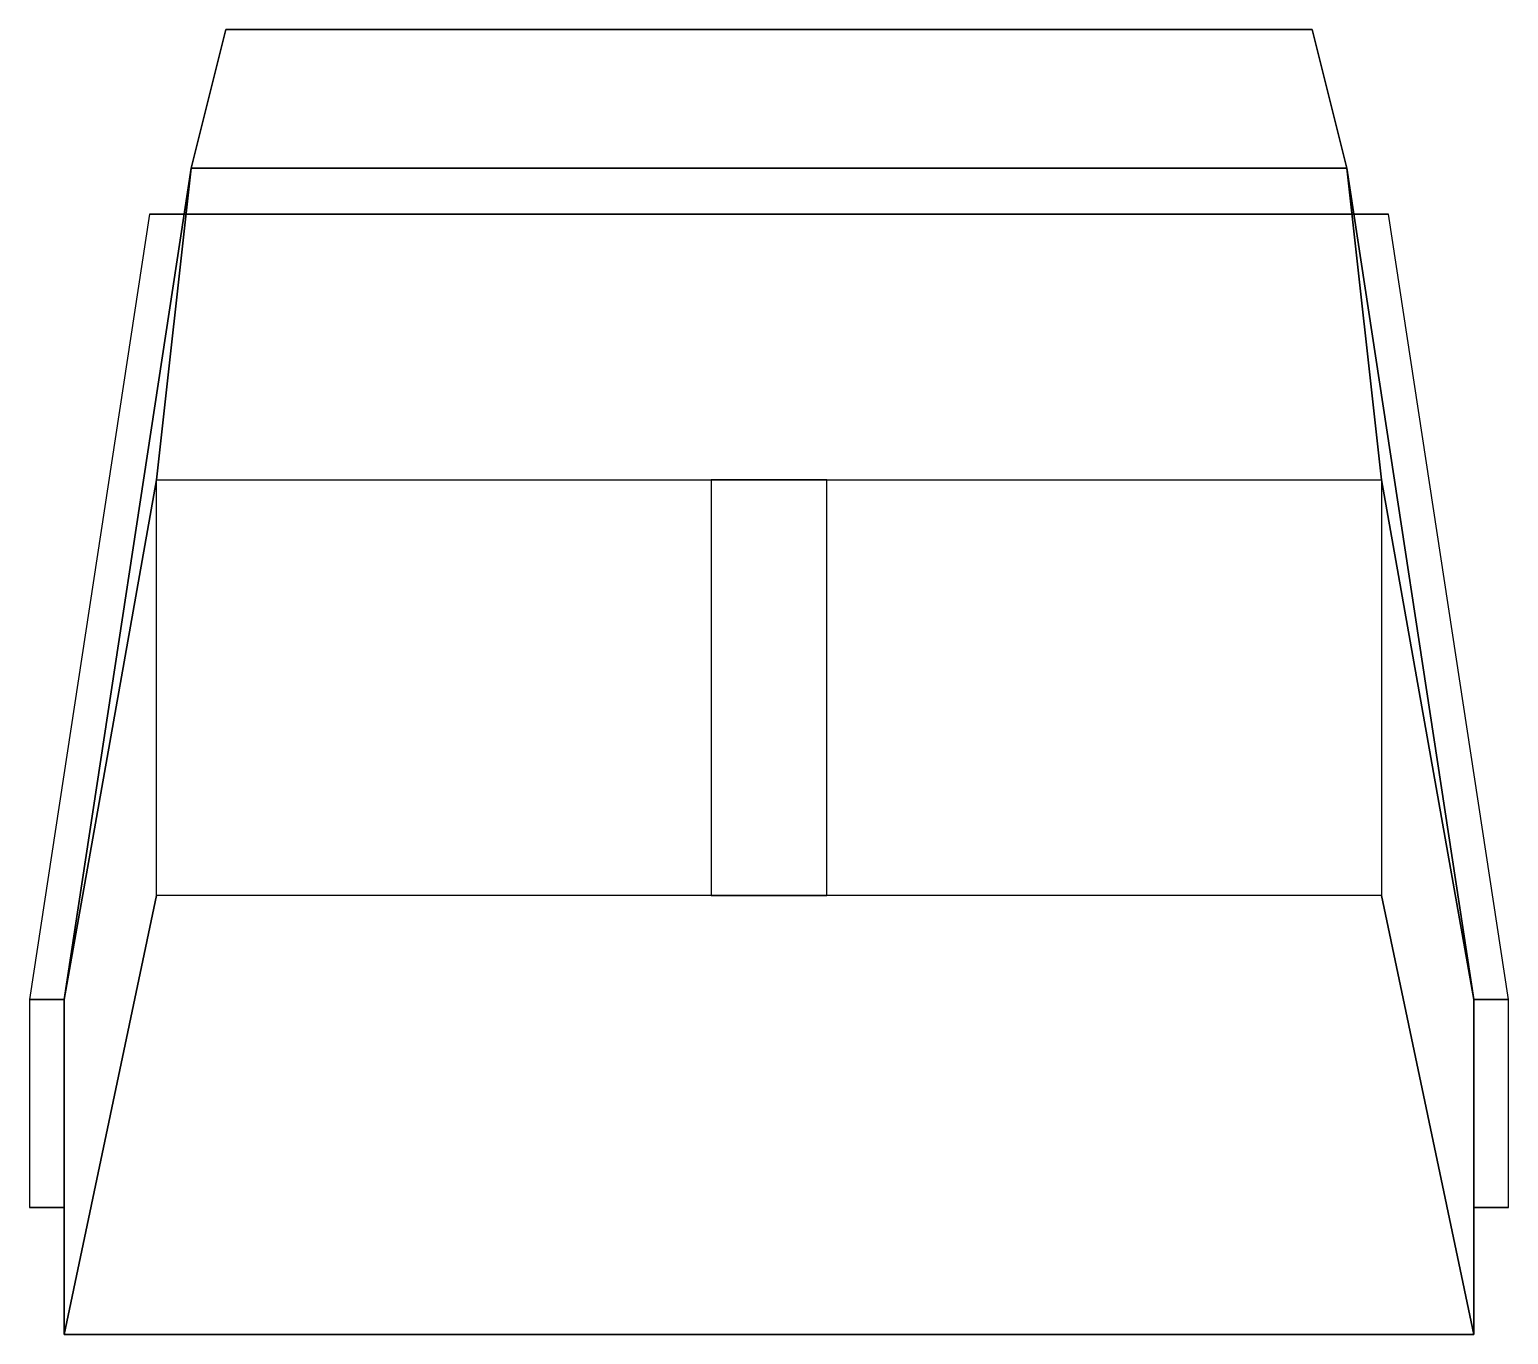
# Model space of a CAD drawing. Extents: x -0.64 to 0.64, y -0.66 to 0.47.
import ezdxf

# ---------------------------------------------------------------- set-up
doc = ezdxf.new("R2010")
doc.units = 0
doc.layers.add('INTERNALS', color=3, linetype='CONTINUOUS')

msp = doc.modelspace()

# ---------------------------------------------------------------- linework, layer by layer
at = {"layer": 'INTERNALS'}
for points in [[(-0.5, 0.35, 0.41), (0.5, 0.35, 0.41), (0.47, 0.47, 0.41), (-0.47, 0.47, 0.41)], [(-0.5, 0.35, 1.08), (-0.5, 0.35, 0.41), (-0.47, 0.47, 0.41), (-0.5, 0.35, 1.08)], [(-0.5, 0.35, 1.08), (-0.47, 0.47, 0.41), (0.47, 0.47, 0.41), (0.5, 0.35, 1.08)], [(0.47, 0.47, 0.41), (0.5, 0.35, 0.41), (0.5, 0.35, 1.08)], [(-0.61, -0.37, 1.08), (-0.61, -0.37, 0.41), (-0.5, 0.35, 0.41), (-0.5, 0.35, 1.08)], [(-0.61, -0.37, 0.41), (-0.53, 0.08, 0.41), (-0.5, 0.35, 0.41), (-0.61, -0.37, 0.41)], [(-0.53, 0.08, 0.41), (0.53, 0.08, 0.41), (0.5, 0.35, 0.41), (-0.5, 0.35, 0.41)], [(0.5, 0.35, 0.41), (0.61, -0.37, 0.41), (0.61, -0.37, 1.08), (0.5, 0.35, 1.08)], [(0.53, 0.08, 0.41), (0.61, -0.37, 0.41), (0.5, 0.35, 0.41), (0.53, 0.08, 0.41)], [(-0.64, -0.37, 1.08), (-0.61, -0.37, 1.08), (-0.5061, 0.31, 1.08), (-0.5361, 0.31, 1.08)], [(-0.5361, 0.31, 1.23), (-0.5361, 0.31, 1.08), (0.5361, 0.31, 1.08), (0.5361, 0.31, 1.23)], [(0.5061, 0.31, 1.08), (0.61, -0.37, 1.08), (0.64, -0.37, 1.08), (0.5361, 0.31, 1.08)], [(-0.61, -0.66, 0.41), (-0.53, -0.28, 0.41), (-0.53, 0.08, 0.41), (-0.61, -0.37, 0.41)], [(-0.05, -0.28, 0.41), (0.05, -0.28, 0.41), (0.05, 0.08, 0.41), (-0.05, 0.08, 0.41)], [(0.53, -0.28, 0.41), (0.61, -0.66, 0.41), (0.61, -0.37, 0.41), (0.53, 0.08, 0.41)], [(-0.61, -0.66, 0.41), (0.61, -0.66, 0.41), (0.53, -0.28, 0.41), (-0.53, -0.28, 0.41)], [(-0.64, -0.37, 1.08), (-0.64, -0.55, 1.08), (-0.61, -0.55, 1.08), (-0.61, -0.37, 1.08)], [(-0.61, -0.37, 1.08), (-0.61, -0.55, 1.08), (-0.61, -0.66, 0.41), (-0.61, -0.37, 0.41)], [(0.61, -0.37, 1.08), (0.61, -0.55, 1.08), (0.64, -0.55, 1.08), (0.64, -0.37, 1.08)], [(0.61, -0.37, 0.41), (0.61, -0.66, 0.41), (0.61, -0.55, 1.08), (0.61, -0.37, 1.08)], [(-0.64, -0.55, 1.08), (-0.64, -0.55, 1.54), (-0.61, -0.55, 1.54), (-0.61, -0.55, 1.08)], [(-0.61, -0.55, 1.08), (-0.61, -0.55, 1.54), (-0.61, -0.66, 1.56), (-0.61, -0.66, 0.41)], [(0.61, -0.55, 1.08), (0.61, -0.55, 1.54), (0.64, -0.55, 1.54), (0.64, -0.55, 1.08)], [(0.61, -0.66, 0.41), (0.61, -0.66, 1.56), (0.61, -0.55, 1.54), (0.61, -0.55, 1.08)], [(-0.61, -0.66, 1.56), (0.61, -0.66, 1.56), (0.61, -0.66, 0.41), (-0.61, -0.66, 0.41)]]:
    msp.add_3dface(points, dxfattribs=at)

doc.saveas('drawing.dxf')
